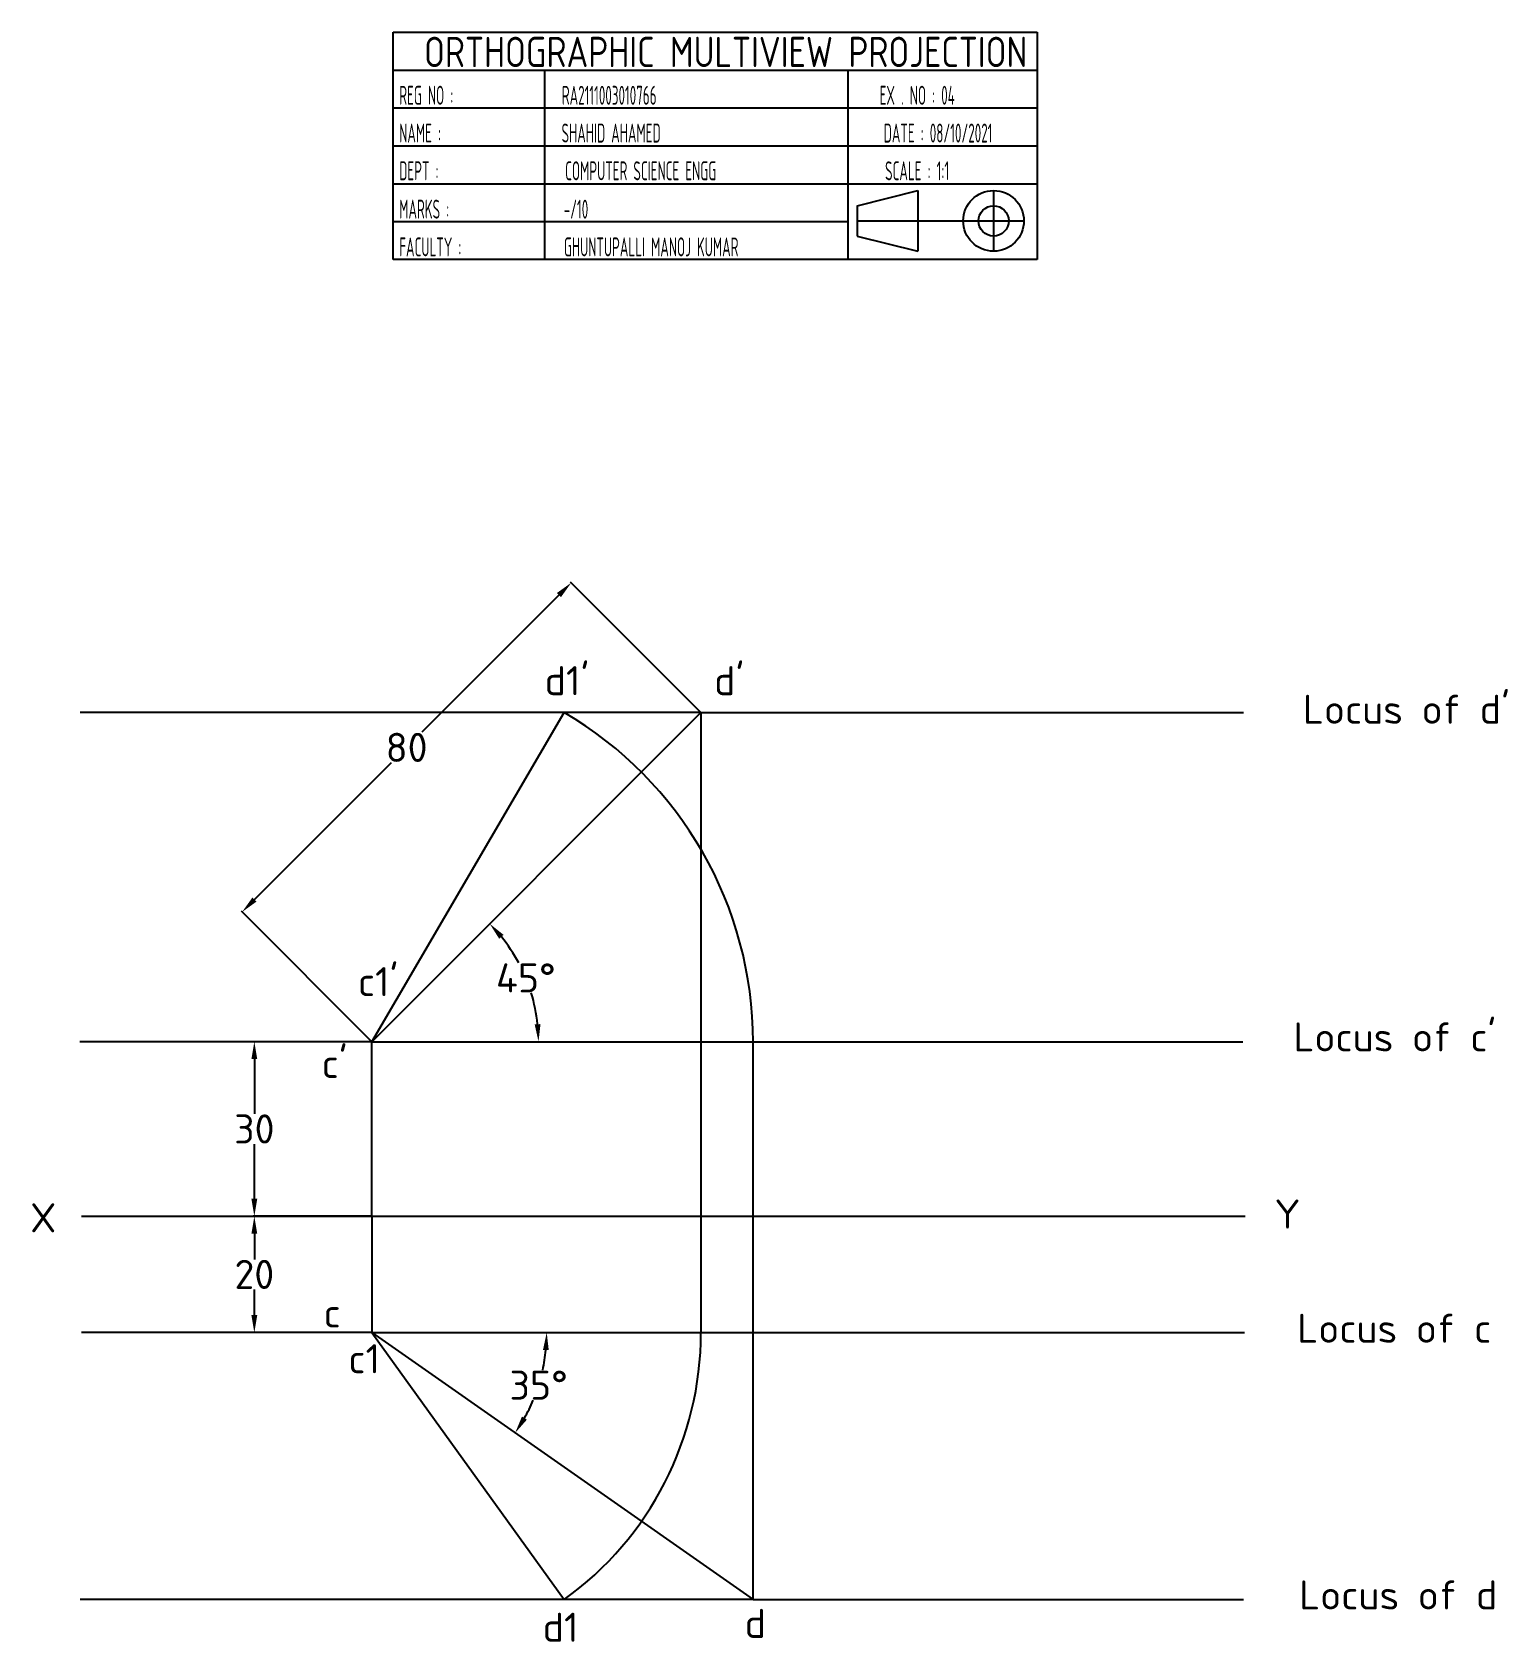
# Model space of a CAD drawing. Header units: millimetres. Extents: x 29 to 283, y 40 to 316.
import ezdxf

# ---------------------------------------------------------------- set-up
doc = ezdxf.new("R2010")
doc.units = ezdxf.units.MM
doc.header["$MEASUREMENT"] = 0
doc.styles.get("Standard").update_dxf_attribs({"font": 'ISOCPEUR.TTF'})
doc.dimstyles.get("Standard").update_dxf_attribs({"dimtxt": 5, "dimasz": 3, "dimexe": 0.18, "dimexo": 0.0625, "dimgap": 0.09, "dimtad": 0, "dimtih": 1, "dimtoh": 1, "dimdec": 0, "dimzin": 0, "dimdsep": 46, "dimtxsty": 'Standard', "dimcen": 0.09, "dimadec": 0, "dimazin": 0, "dimtfac": 1, "dimtdec": 0, "dimtofl": 0, "dimtmove": 0, "dimatfit": 3, "dimfxl": 1, "dimtolj": 1, "dimtzin": 0, "dimarcsym": 0})

# ---------------------------------------------------------------- blocks, each defined once
blk = doc.blocks.new('*D1')
at = {"color": 0, "lineweight": -2, "transparency": 16777216}
for p, q in [((87.69, 142.9), (67.38, 142.9)), ((67.56, 139.9), (67.56, 130.49)), ((67.56, 115.9), (67.56, 125.31)), ((87.69, 112.9), (67.38, 112.9))]:
    blk.add_line(p, q, dxfattribs=at)
at = {"color": 0, "transparency": 16777216}
for points in [[(67.06, 139.9), (68.06, 139.9), (67.56, 142.9)], [(67.06, 115.9), (68.06, 115.9), (67.56, 112.9)]]:
    blk.add_solid(points, dxfattribs=at)
at = {"layer": 'Defpoints', "color": 0, "transparency": 16777216}
for p in [(87.76, 142.9), (67.56, 112.9), (87.76, 112.9)]:
    blk.add_point(p, dxfattribs=at)
at = {"color": 0, "transparency": 16777216, "insert": (67.56, 127.9), "char_height": 5, "attachment_point": 5}
blk.add_mtext('\\A1;30', dxfattribs=at)
blk = doc.blocks.new('*D2')
at = {"color": 0, "lineweight": -2, "transparency": 16777216}
for p, q in [((87.69, 112.9), (67.38, 112.9)), ((67.56, 109.9), (67.56, 105.49)), ((67.56, 95.9), (67.56, 100.31)), ((87.69, 92.9), (67.38, 92.9))]:
    blk.add_line(p, q, dxfattribs=at)
at = {"color": 0, "transparency": 16777216}
for points in [[(67.06, 109.9), (68.06, 109.9), (67.56, 112.9)], [(67.06, 95.9), (68.06, 95.9), (67.56, 92.9)]]:
    blk.add_solid(points, dxfattribs=at)
at = {"layer": 'Defpoints', "color": 0, "transparency": 16777216}
for p in [(87.76, 112.9), (67.56, 92.9), (87.76, 92.9)]:
    blk.add_point(p, dxfattribs=at)
at = {"color": 0, "transparency": 16777216, "insert": (67.56, 102.9), "char_height": 5, "attachment_point": 5}
blk.add_mtext('\\A1;20', dxfattribs=at)
blk = doc.blocks.new('*D3')
at = {"color": 0, "lineweight": -2, "transparency": 16777216}
for p, q in [((144.28, 199.51), (121.9, 221.89)), ((119.9, 219.64), (96.33, 196.07)), ((67.58, 167.32), (91.15, 190.89)), ((87.71, 142.94), (65.33, 165.32))]:
    blk.add_line(p, q, dxfattribs=at)
at = {"color": 0, "transparency": 16777216}
for points in [[(119.55, 220), (120.26, 219.29), (122.03, 221.77)], [(67.22, 167.67), (67.93, 166.97), (65.46, 165.2)]]:
    blk.add_solid(points, dxfattribs=at)
at = {"layer": 'Defpoints', "color": 0, "transparency": 16777216}
for p in [(122.03, 221.77), (144.33, 199.47), (87.76, 142.9)]:
    blk.add_point(p, dxfattribs=at)
at = {"color": 0, "transparency": 16777216, "insert": (93.74, 193.48), "char_height": 5, "attachment_point": 5}
blk.add_mtext('\\A1;80', dxfattribs=at)
blk = doc.blocks.new('*D4')
at = {"color": 0, "lineweight": -2, "transparency": 16777216}
for start, end in [(28.2343, 38.9982), (6.0018, 16.995)]:
    blk.add_arc((87.76, 142.9), 28.65, start, end, dxfattribs=at)
at = {"color": 0, "transparency": 16777216}
for points in [[(109.65, 160.59), (110.4, 161.26), (108.02, 163.16)], [(116.75, 145.92), (115.75, 145.87), (116.41, 142.9)]]:
    blk.add_solid(points, dxfattribs=at)
at = {"layer": 'Defpoints', "color": 0, "transparency": 16777216}
for p in [(144.33, 199.47), (115.43, 150.31), (87.76, 142.9), (87.76, 142.9), (237.48, 142.9)]:
    blk.add_point(p, dxfattribs=at)
at = {"color": 0, "transparency": 16777216, "insert": (114.23, 153.86), "char_height": 5, "attachment_point": 5}
blk.add_mtext('\\A1;45°', dxfattribs=at)
blk = doc.blocks.new('*D5')
at = {"color": 0, "lineweight": -2, "transparency": 16777216}
for start, end in [(347.61, 354.2808), (330.7192, 337.2416)]:
    blk.add_arc((87.76, 92.9), 30.07, start, end, dxfattribs=at)
at = {"color": 0, "transparency": 16777216}
for points in [[(117.18, 89.93), (118.17, 89.88), (117.82, 92.9)], [(114.41, 77.93), (113.56, 78.46), (112.39, 75.65)]]:
    blk.add_solid(points, dxfattribs=at)
at = {"layer": 'Defpoints', "color": 0, "transparency": 16777216}
for p in [(87.76, 92.9), (87.76, 92.9), (237.79, 92.9), (115.37, 80.99), (153.29, 47.01)]:
    blk.add_point(p, dxfattribs=at)
at = {"color": 0, "transparency": 16777216, "insert": (116.43, 83.86), "char_height": 5, "attachment_point": 5}
blk.add_mtext('\\A1;35°', dxfattribs=at)

msp = doc.modelspace()

# ---------------------------------------------------------------- linework, layer by layer
for p, q in [((91.43, 316.4), (202.12, 316.4)), ((91.43, 277.36), (91.43, 316.4)), ((202.12, 316.4), (202.12, 277.33)), ((91.43, 309.89), (202.12, 309.89)), ((117.47, 277.33), (117.47, 309.89)), ((169.56, 309.89), (169.56, 277.33)), ((91.43, 303.38), (202.12, 303.38)), ((91.43, 296.87), (202.12, 296.87)), ((91.43, 290.36), (202.12, 290.36)), ((171.2, 286.58), (181.62, 289.18)), ((181.62, 289.18), (181.62, 278.77)), ((194.64, 289.18), (194.64, 278.77)), ((171.2, 286.58), (171.2, 281.37)), ((91.43, 283.84), (169.56, 283.84)), ((171.2, 283.97), (199.85, 283.97)), ((171.2, 281.37), (181.62, 278.77)), ((202.12, 277.33), (91.43, 277.33)), ((144.33, 199.47), (37.59, 199.47)), ((144.33, 199.47), (237.58, 199.47)), ((144.33, 199.47), (144.33, 92.9)), ((87.76, 142.9), (37.56, 142.9)), ((87.76, 112.9), (87.76, 142.9)), ((87.76, 142.9), (237.48, 142.9)), ((153.29, 47.01), (153.29, 142.9)), ((37.86, 112.9), (237.86, 112.9)), ((87.76, 112.9), (87.76, 92.9)), ((87.76, 92.9), (37.87, 92.9)), ((87.76, 92.9), (237.79, 92.9)), ((153.29, 47.01), (37.59, 47.01)), ((153.29, 47.01), (237.58, 47.01))]:
    msp.add_line(p, q)
at = {"color": 2}
for p, q in [((87.76, 142.9), (144.33, 199.47)), ((87.76, 92.9), (153.29, 47.01))]:
    msp.add_line(p, q, dxfattribs=at)
at = {"color": 1}
for p, q in [((87.76, 142.9), (120.84, 199.47)), ((87.76, 92.9), (120.84, 47.01))]:
    msp.add_line(p, q, dxfattribs=at)
for radius in [5.21, 2.6]:
    msp.add_circle((194.64, 283.97), radius)
for centre, radius, start, end in [((87.76, 142.9), 65.53, 0, 59.6798), ((87.76, 92.9), 56.57, 305.7906, 0)]:
    msp.add_arc(centre, radius, start, end)

# ---------------------------------------------------------------- texts
for s, height, width, p in [('  ORTHOGRAPHIC MULTIVIEW PROJECTION', 5.2092, 0.8, (91.43, 310.4)), (' REG NO :                  RA2111003010766                                     EX . NO : 04', 3.2557, 0.5, (91.43, 303.93)), (' NAME :                    SHAHID AHAMED                                     DATE : 08/10/2021', 3.2557, 0.5, (91.43, 297.44)), (' DEPT :                     COMPUTER SCIENCE ENGG                            SCALE : 1:1', 3.2557, 0.5, (91.43, 290.95)), (' MARKS :                   -/10', 3.2557, 0.5, (91.43, 284.36)), (' FACULTY :                 GHUNTUPALLI MANOJ KUMAR', 3.2557, 0.5, (91.43, 277.87))]:
    msp.add_text(s, height=height, dxfattribs=dict(width=width)).set_placement(p)
for s, p in [("d1'", (117.45, 202.44)), ("d'", (146.6, 202.44)), ("Locus of d'", (247.82, 197.53)), ("c1'", (85.35, 150.72)), ("Locus of c'", (246.18, 141.22)), ("c'", (79.12, 136.65)), ('X', (29.01, 110.13)), ('Y', (242.91, 110.78)), ('c', (79.45, 93.77)), ('Locus of c', (246.84, 91.14)), ('c1', (83.72, 85.9)), ('Locus of d', (247.17, 45.31)), ('d1', (117.12, 39.75)), ('d', (151.84, 40.41))]:
    msp.add_text(s, height=5).set_placement(p)

# ---------------------------------------------------------------- dimensions: what is measured, and where the dimension line sits
dim = msp.add_aligned_dim(p1=(87.76, 142.9), p2=(144.33, 199.47), distance=31.54, dimstyle='Standard')
dim.commit()
dim.dimension.update_dxf_attribs({"geometry": '*D3', "text_midpoint": (93.74, 193.48)})
for base, line1, line2, picture, middle in [((115.43, 150.31), ((87.76, 142.9), (237.48, 142.9)), ((87.76, 142.9), (144.33, 199.47)), '*D4', (114.23, 153.86)), ((115.37, 80.99), ((87.76, 92.9), (237.79, 92.9)), ((87.76, 92.9), (153.29, 47.01)), '*D5', (116.43, 83.86))]:
    dim = msp.add_angular_dim_2l(base=base, line1=line1, line2=line2, dimstyle='Standard')
    dim.commit()
    dim.dimension.update_dxf_attribs({"geometry": picture, "text_midpoint": middle})
for base, p1, p2, picture, middle in [((67.56, 112.9), (87.76, 142.9), (87.76, 112.9), '*D1', (67.56, 127.9)), ((67.56, 92.9), (87.76, 112.9), (87.76, 92.9), '*D2', (67.56, 102.9))]:
    dim = msp.add_linear_dim(base=base, p1=p1, p2=p2, angle=90, dimstyle='Standard')
    dim.commit()
    dim.dimension.update_dxf_attribs({"geometry": picture, "text_midpoint": middle})

doc.saveas('drawing.dxf')
